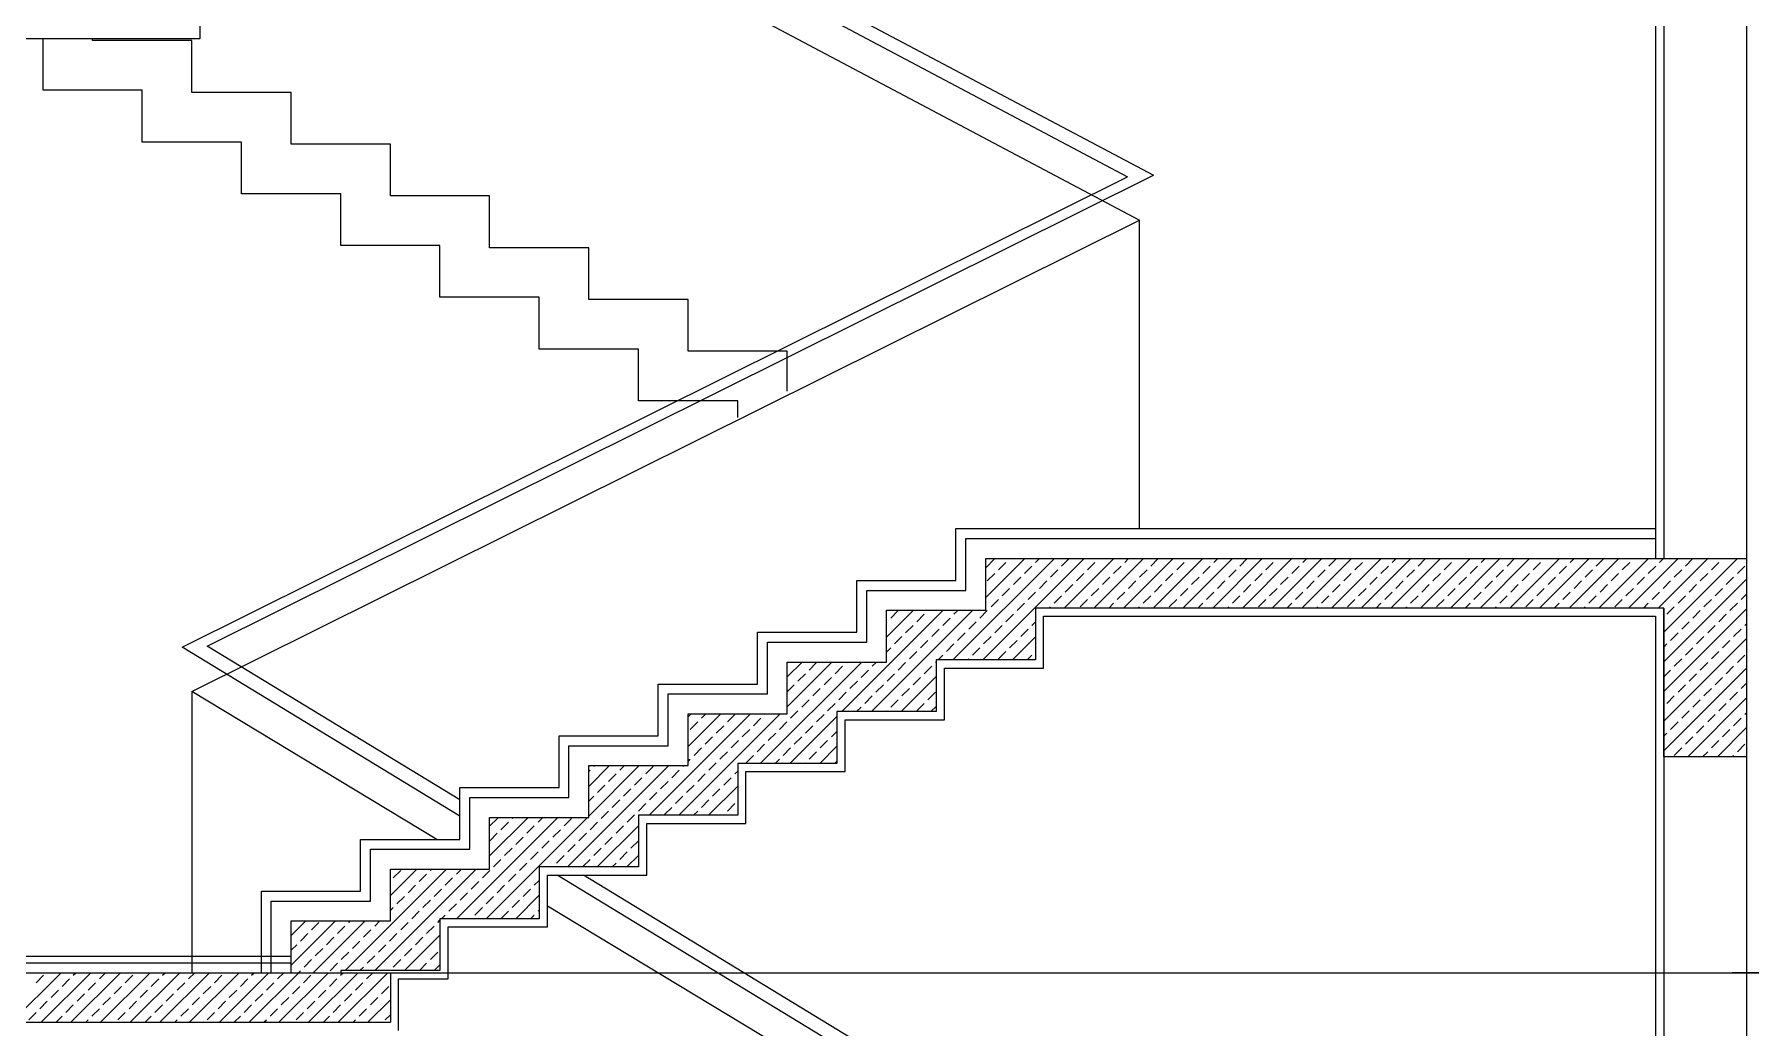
# Model space of a CAD drawing. Header units: millimetres. Extents: x 43168.9 to 43194.6, y -25545.1 to -25543.4.
# Drawn here: x 43182.4686 to 43182.6761, y -25544.4332 to -25544.3131 of the extents above; entities that cross this region are included whole.
import ezdxf

# ---------------------------------------------------------------- set-up
doc = ezdxf.new("R2010")
doc.units = ezdxf.units.MM
doc.header["$LTSCALE"] = 200
doc.linetypes.add('kesit_$0$HIDDEN2', pattern=[0.1875, 0.125, -0.0625])
for name, color, linetype in [('duv_sgh', 4, 'Continuous'), ('gor-3_sgh', 191, 'Continuous'), ('gor-4_sgh', 17, 'Continuous'), ('kaplama-gnl_sgh', 30, 'Continuous'), ('kesit_$0$gor-2_sgh', 161, 'Continuous'), ('kesit_$0$izd-alt_sgh', 8, 'kesit_$0$HIDDEN2'), ('kesit_$0$metal-mal._sgh', 122, 'Continuous'), ('kolon-b.a_sgh', 6, 'Continuous'), ('siva_sgh', 145, 'Continuous'), ('tarama-betonarme_sgh', 223, 'Continuous')]:
    doc.layers.add(name, color=color, linetype=linetype)

msp = doc.modelspace()

# ---------------------------------------------------------------- linework, layer by layer
at = {"layer": 'duv_sgh'}
for p, q in [((43182.66564, -25544.23317), (43182.66564, -25544.37645)), ((43182.67564, -25544.25117), (43182.67564, -25544.37645)), ((43182.66564, -25544.38245), (43182.66564, -25544.67616)), ((43182.67564, -25544.40045), (43182.67564, -25544.67616))]:
    msp.add_line(p, q, dxfattribs=at)
at = {"layer": 'gor-3_sgh'}
msp.add_line((43183.00762, -25544.42656), (43182.67388, -25544.42656), dxfattribs=at)
at = {"layer": 'gor-4_sgh'}
for p, q in [((43182.46964, -25544.31982), (43182.46964, -25544.31356)), ((43182.48164, -25544.31982), (43182.46964, -25544.31982)), ((43182.48164, -25544.32609), (43182.48164, -25544.31982)), ((43182.49364, -25544.32609), (43182.48164, -25544.32609)), ((43182.49364, -25544.33235), (43182.49364, -25544.32609)), ((43182.50564, -25544.33235), (43182.49364, -25544.33235)), ((43182.50564, -25544.33861), (43182.50564, -25544.33235)), ((43182.51764, -25544.33861), (43182.50564, -25544.33861)), ((43182.51764, -25544.34487), (43182.51764, -25544.33861)), ((43182.52964, -25544.34487), (43182.51764, -25544.34487)), ((43182.52964, -25544.35114), (43182.52964, -25544.34487)), ((43182.54164, -25544.35114), (43182.52964, -25544.35114)), ((43182.54164, -25544.3574), (43182.54164, -25544.35114)), ((43182.55364, -25544.3574), (43182.54164, -25544.3574)), ((43182.55364, -25544.35941), (43182.55364, -25544.3574))]:
    msp.add_line(p, q, dxfattribs=at)
at = {"layer": 'kaplama-gnl_sgh'}
for p, q in [((43182.58004, -25544.37912), (43182.58004, -25544.37285)), ((43182.58004, -25544.37285), (43182.59564, -25544.37285)), ((43182.59564, -25544.37285), (43182.66464, -25544.37285)), ((43182.58124, -25544.38032), (43182.58124, -25544.37405)), ((43182.58124, -25544.37405), (43182.59564, -25544.37405)), ((43182.59564, -25544.37405), (43182.66464, -25544.37405)), ((43182.56804, -25544.38538), (43182.56804, -25544.37912)), ((43182.56804, -25544.37912), (43182.58004, -25544.37912)), ((43182.56924, -25544.38658), (43182.56924, -25544.38032)), ((43182.56924, -25544.38032), (43182.58124, -25544.38032)), ((43182.55604, -25544.39164), (43182.55604, -25544.38538)), ((43182.55604, -25544.38538), (43182.56804, -25544.38538)), ((43182.55724, -25544.39284), (43182.55724, -25544.38658)), ((43182.55724, -25544.38658), (43182.56924, -25544.38658)), ((43182.54404, -25544.39791), (43182.54404, -25544.39164)), ((43182.54404, -25544.39164), (43182.55604, -25544.39164)), ((43182.54524, -25544.39911), (43182.54524, -25544.39284)), ((43182.54524, -25544.39284), (43182.55724, -25544.39284)), ((43182.53204, -25544.40417), (43182.53204, -25544.39791)), ((43182.53204, -25544.39791), (43182.54404, -25544.39791)), ((43182.53324, -25544.40537), (43182.53324, -25544.39911)), ((43182.53324, -25544.39911), (43182.54524, -25544.39911)), ((43182.52004, -25544.41043), (43182.52004, -25544.40417)), ((43182.52004, -25544.40417), (43182.53204, -25544.40417)), ((43182.52124, -25544.41163), (43182.52124, -25544.40537)), ((43182.52124, -25544.40537), (43182.53324, -25544.40537)), ((43182.50804, -25544.4167), (43182.50804, -25544.41043)), ((43182.50804, -25544.41043), (43182.52004, -25544.41043)), ((43182.50924, -25544.4179), (43182.50924, -25544.41163)), ((43182.50924, -25544.41163), (43182.52124, -25544.41163)), ((43182.49604, -25544.42656), (43182.49604, -25544.4167)), ((43182.49604, -25544.4167), (43182.50804, -25544.4167)), ((43182.49724, -25544.42656), (43182.49724, -25544.4179)), ((43182.49724, -25544.4179), (43182.50924, -25544.4179)), ((43182.40564, -25544.42456), (43182.49964, -25544.42456)), ((43182.40564, -25544.42536), (43182.49964, -25544.42536))]:
    msp.add_line(p, q, dxfattribs=at)
at = {"layer": 'kesit_$0$gor-2_sgh'}
for p in [(43182.51864, -25544.29122), (43182.48765, -25544.39256), (43182.60222, -25544.35144)]:
    msp.add_line(p, (43182.60222, -25544.33553), dxfattribs=at)
at = {"layer": 'kesit_$0$izd-alt_sgh'}
for p, q in [((43182.47564, -25544.31382), (43182.47564, -25544.31356)), ((43182.48764, -25544.31382), (43182.47564, -25544.31382)), ((43182.48764, -25544.32009), (43182.48764, -25544.31382)), ((43182.49964, -25544.32009), (43182.48764, -25544.32009)), ((43182.49964, -25544.32635), (43182.49964, -25544.32009)), ((43182.51164, -25544.32635), (43182.49964, -25544.32635)), ((43182.51164, -25544.33261), (43182.51164, -25544.32635)), ((43182.52364, -25544.33261), (43182.51164, -25544.33261)), ((43182.52364, -25544.33887), (43182.52364, -25544.33261)), ((43182.53564, -25544.33887), (43182.52364, -25544.33887)), ((43182.53564, -25544.34514), (43182.53564, -25544.33887)), ((43182.54764, -25544.34514), (43182.53564, -25544.34514)), ((43182.54764, -25544.3514), (43182.54764, -25544.34514)), ((43182.55964, -25544.3514), (43182.54764, -25544.3514)), ((43182.55964, -25544.35621), (43182.55964, -25544.3514)), ((43180.86662, -25544.42656), (43182.76331, -25544.42656))]:
    msp.add_line(p, q, dxfattribs=at)
at = {"layer": 'kesit_$0$metal-mal._sgh'}
for p, q in [((43182.51936, -25544.2871), (43182.6008, -25544.3303)), ((43182.5228, -25544.2871), (43182.60394, -25544.33011)), ((43182.48647, -25544.3872), (43182.6008, -25544.3303)), ((43182.48949, -25544.38707), (43182.60394, -25544.33011)), ((43182.52004, -25544.40761), (43182.48647, -25544.3872)), ((43182.52004, -25544.40566), (43182.48949, -25544.38707)), ((43182.60606, -25544.45989), (43182.53182, -25544.41477)), ((43182.60766, -25544.45898), (43182.535, -25544.41477))]:
    msp.add_line(p, q, dxfattribs=at)
at = {"layer": 'kolon-b.a_sgh'}
for p, q in [((43182.58364, -25544.38272), (43182.58364, -25544.37645)), ((43182.58364, -25544.37645), (43182.59564, -25544.37645)), ((43182.59564, -25544.37645), (43182.59564, -25544.37645)), ((43182.59564, -25544.37645), (43182.67564, -25544.37645)), ((43182.67564, -25544.37645), (43182.67564, -25544.40045)), ((43182.57164, -25544.38898), (43182.57164, -25544.38272)), ((43182.57164, -25544.38272), (43182.58364, -25544.38272)), ((43182.59564, -25544.38245), (43182.58964, -25544.38245)), ((43182.58964, -25544.38245), (43182.58964, -25544.38872)), ((43182.66564, -25544.38245), (43182.59564, -25544.38245)), ((43182.66564, -25544.40045), (43182.66564, -25544.38245)), ((43182.55964, -25544.39524), (43182.55964, -25544.38898)), ((43182.55964, -25544.38898), (43182.57164, -25544.38898)), ((43182.58964, -25544.38872), (43182.57764, -25544.38872)), ((43182.57764, -25544.38872), (43182.57764, -25544.39498)), ((43182.54764, -25544.40151), (43182.54764, -25544.39524)), ((43182.54764, -25544.39524), (43182.55964, -25544.39524)), ((43182.57764, -25544.39498), (43182.56564, -25544.39498)), ((43182.56564, -25544.39498), (43182.56564, -25544.40124)), ((43182.53564, -25544.40777), (43182.53564, -25544.40151)), ((43182.53564, -25544.40151), (43182.54764, -25544.40151)), ((43182.56564, -25544.40124), (43182.55364, -25544.40124)), ((43182.55364, -25544.40124), (43182.55364, -25544.40751)), ((43182.67564, -25544.40045), (43182.66564, -25544.40045)), ((43182.52364, -25544.41403), (43182.52364, -25544.40777)), ((43182.52364, -25544.40777), (43182.53564, -25544.40777)), ((43182.55364, -25544.40751), (43182.54164, -25544.40751)), ((43182.54164, -25544.40751), (43182.54164, -25544.41377)), ((43182.51164, -25544.4203), (43182.51164, -25544.41403)), ((43182.51164, -25544.41403), (43182.52364, -25544.41403)), ((43182.54164, -25544.41377), (43182.52964, -25544.41377)), ((43182.52964, -25544.41377), (43182.52964, -25544.42003)), ((43182.49964, -25544.42656), (43182.49964, -25544.4203)), ((43182.49964, -25544.4203), (43182.51164, -25544.4203)), ((43182.52964, -25544.42003), (43182.51764, -25544.42003)), ((43182.51764, -25544.42003), (43182.51764, -25544.4263)), ((43182.30164, -25544.42656), (43182.51164, -25544.42656)), ((43182.30164, -25544.42656), (43182.51164, -25544.42656)), ((43182.51764, -25544.4263), (43182.50564, -25544.4263)), ((43182.50564, -25544.4263), (43182.50564, -25544.42656)), ((43182.51164, -25544.42656), (43182.51164, -25544.43256)), ((43182.30164, -25544.43256), (43182.51164, -25544.43256))]:
    msp.add_line(p, q, dxfattribs=at)
at = {"layer": 'siva_sgh'}
for p, q in [((43182.66464, -25544.23417), (43182.66464, -25544.37645)), ((43182.48864, -25544.31356), (43182.48864, -25544.30694)), ((43182.40664, -25544.31356), (43182.48864, -25544.31356)), ((43182.60222, -25544.37285), (43182.60222, -25544.33579)), ((43182.59064, -25544.38972), (43182.59064, -25544.38345)), ((43182.59064, -25544.38345), (43182.59564, -25544.38345)), ((43182.59564, -25544.38345), (43182.66464, -25544.38345)), ((43182.66464, -25544.38345), (43182.66464, -25544.51616)), ((43182.57864, -25544.39598), (43182.57864, -25544.38972)), ((43182.57864, -25544.38972), (43182.59064, -25544.38972)), ((43182.48765, -25544.39256), (43182.48765, -25544.42656)), ((43182.51726, -25544.41043), (43182.48765, -25544.39256)), ((43182.56664, -25544.40224), (43182.56664, -25544.39598)), ((43182.56664, -25544.39598), (43182.57864, -25544.39598)), ((43182.55464, -25544.40851), (43182.55464, -25544.40224)), ((43182.55464, -25544.40224), (43182.56664, -25544.40224)), ((43182.54264, -25544.41477), (43182.54264, -25544.40851)), ((43182.54264, -25544.40851), (43182.55464, -25544.40851)), ((43182.53064, -25544.42103), (43182.53064, -25544.41477)), ((43182.53064, -25544.41477), (43182.54264, -25544.41477)), ((43182.60564, -25544.46378), (43182.53064, -25544.41851)), ((43182.51864, -25544.4273), (43182.51864, -25544.42103)), ((43182.51864, -25544.42103), (43182.53064, -25544.42103)), ((43182.51264, -25544.43356), (43182.51264, -25544.4273)), ((43182.51264, -25544.4273), (43182.51864, -25544.4273))]:
    msp.add_line(p, q, dxfattribs=at)
at = {"layer": 'tarama-betonarme_sgh'}
for p, q in [((43182.57967, -25544.38872), (43182.59194, -25544.37645)), ((43182.58327, -25544.38872), (43182.59553, -25544.37645)), ((43182.58364, -25544.37757), (43182.58475, -25544.37645)), ((43182.58364, -25544.38116), (43182.58835, -25544.37645)), ((43182.58518, -25544.37782), (43182.58608, -25544.37693)), ((43182.58653, -25544.37648), (43182.58655, -25544.37645)), ((43182.58832, -25544.37827), (43182.58922, -25544.37738)), ((43182.58967, -25544.37693), (43182.59014, -25544.37645)), ((43182.59281, -25544.37738), (43182.59371, -25544.37648)), ((43182.59312, -25544.38245), (43182.59912, -25544.37645)), ((43182.59596, -25544.37782), (43182.59685, -25544.37693)), ((43182.59671, -25544.38245), (43182.60271, -25544.37645)), ((43182.5973, -25544.37648), (43182.59733, -25544.37645)), ((43182.5991, -25544.37827), (43182.6, -25544.37738)), ((43182.60031, -25544.38245), (43182.60631, -25544.37645)), ((43182.60045, -25544.37693), (43182.60092, -25544.37645)), ((43182.60359, -25544.37738), (43182.60449, -25544.37648)), ((43182.6039, -25544.38245), (43182.6099, -25544.37645)), ((43182.60673, -25544.37782), (43182.60763, -25544.37693)), ((43182.60749, -25544.38245), (43182.61349, -25544.37645)), ((43182.60808, -25544.37648), (43182.6081, -25544.37645)), ((43182.60988, -25544.37827), (43182.61077, -25544.37738)), ((43182.61108, -25544.38245), (43182.61708, -25544.37645)), ((43182.61122, -25544.37693), (43182.61169, -25544.37645)), ((43182.61437, -25544.37738), (43182.61526, -25544.37648)), ((43182.61467, -25544.38245), (43182.62067, -25544.37645)), ((43182.61751, -25544.37782), (43182.61841, -25544.37693)), ((43182.61827, -25544.38245), (43182.62427, -25544.37645)), ((43182.61886, -25544.37648), (43182.61888, -25544.37645)), ((43182.62065, -25544.37827), (43182.62155, -25544.37738)), ((43182.62186, -25544.38245), (43182.62786, -25544.37645)), ((43182.622, -25544.37693), (43182.62247, -25544.37645)), ((43182.62514, -25544.37738), (43182.62604, -25544.37648)), ((43182.62545, -25544.38245), (43182.63145, -25544.37645)), ((43182.62828, -25544.37782), (43182.62918, -25544.37693)), ((43182.62904, -25544.38245), (43182.63504, -25544.37645)), ((43182.62963, -25544.37648), (43182.62966, -25544.37645)), ((43182.63143, -25544.37827), (43182.63233, -25544.37738)), ((43182.63264, -25544.38245), (43182.63864, -25544.37645)), ((43182.63277, -25544.37693), (43182.63325, -25544.37645)), ((43182.63592, -25544.37738), (43182.63682, -25544.37648)), ((43182.63623, -25544.38245), (43182.64223, -25544.37645)), ((43182.63906, -25544.37782), (43182.63996, -25544.37693)), ((43182.63982, -25544.38245), (43182.64582, -25544.37645)), ((43182.64041, -25544.37648), (43182.64043, -25544.37645)), ((43182.6422, -25544.37827), (43182.6431, -25544.37738)), ((43182.64341, -25544.38245), (43182.64941, -25544.37645)), ((43182.64355, -25544.37693), (43182.64402, -25544.37645)), ((43182.64669, -25544.37738), (43182.64759, -25544.37648)), ((43182.647, -25544.38245), (43182.653, -25544.37645)), ((43182.64984, -25544.37782), (43182.65074, -25544.37693)), ((43182.6506, -25544.38245), (43182.6566, -25544.37645)), ((43182.65118, -25544.37648), (43182.65121, -25544.37645)), ((43182.65298, -25544.37827), (43182.65388, -25544.37738)), ((43182.65419, -25544.38245), (43182.66019, -25544.37645)), ((43182.65433, -25544.37693), (43182.6548, -25544.37645)), ((43182.65747, -25544.37738), (43182.65837, -25544.37648)), ((43182.65778, -25544.38245), (43182.66378, -25544.37645)), ((43182.66061, -25544.37782), (43182.66151, -25544.37693)), ((43182.66137, -25544.38245), (43182.66737, -25544.37645)), ((43182.66196, -25544.37648), (43182.66198, -25544.37645)), ((43182.66376, -25544.37827), (43182.66465, -25544.37738)), ((43182.66496, -25544.38245), (43182.67096, -25544.37645)), ((43182.6651, -25544.37693), (43182.66558, -25544.37645)), ((43182.66564, -25544.38537), (43182.67456, -25544.37645)), ((43182.66825, -25544.37738), (43182.66914, -25544.37648)), ((43182.67139, -25544.37782), (43182.67229, -25544.37693)), ((43182.67274, -25544.37648), (43182.67276, -25544.37645)), ((43182.67453, -25544.37827), (43182.67543, -25544.37738)), ((43182.58383, -25544.37917), (43182.58473, -25544.37827)), ((43182.58698, -25544.37962), (43182.58787, -25544.37872)), ((43182.59012, -25544.38007), (43182.59102, -25544.37917)), ((43182.59147, -25544.37872), (43182.59236, -25544.37782)), ((43182.59326, -25544.38052), (43182.59416, -25544.37962)), ((43182.59461, -25544.37917), (43182.59551, -25544.37827)), ((43182.59775, -25544.37962), (43182.59865, -25544.37872)), ((43182.60089, -25544.38007), (43182.60179, -25544.37917)), ((43182.60224, -25544.37872), (43182.60314, -25544.37782)), ((43182.60404, -25544.38052), (43182.60494, -25544.37962)), ((43182.60538, -25544.37917), (43182.60628, -25544.37827)), ((43182.60853, -25544.37962), (43182.60943, -25544.37872)), ((43182.61167, -25544.38007), (43182.61257, -25544.37917)), ((43182.61302, -25544.37872), (43182.61392, -25544.37782)), ((43182.61481, -25544.38052), (43182.61571, -25544.37962)), ((43182.61616, -25544.37917), (43182.61706, -25544.37827)), ((43182.6193, -25544.37962), (43182.6202, -25544.37872)), ((43182.62245, -25544.38007), (43182.62335, -25544.37917)), ((43182.62379, -25544.37872), (43182.62469, -25544.37782)), ((43182.62559, -25544.38052), (43182.62649, -25544.37962)), ((43182.62694, -25544.37917), (43182.62784, -25544.37827)), ((43182.63008, -25544.37962), (43182.63098, -25544.37872)), ((43182.63322, -25544.38007), (43182.63412, -25544.37917)), ((43182.63457, -25544.37872), (43182.63547, -25544.37782)), ((43182.63637, -25544.38052), (43182.63726, -25544.37962)), ((43182.63771, -25544.37917), (43182.63861, -25544.37827)), ((43182.64086, -25544.37962), (43182.64176, -25544.37872)), ((43182.644, -25544.38007), (43182.6449, -25544.37917)), ((43182.64535, -25544.37872), (43182.64625, -25544.37782)), ((43182.64714, -25544.38052), (43182.64804, -25544.37962)), ((43182.64849, -25544.37917), (43182.64939, -25544.37827)), ((43182.65163, -25544.37962), (43182.65253, -25544.37872)), ((43182.65478, -25544.38007), (43182.65567, -25544.37917)), ((43182.65612, -25544.37872), (43182.65702, -25544.37782)), ((43182.65792, -25544.38052), (43182.65882, -25544.37962)), ((43182.65927, -25544.37917), (43182.66016, -25544.37827)), ((43182.66241, -25544.37962), (43182.66331, -25544.37872)), ((43182.66555, -25544.38007), (43182.66645, -25544.37917)), ((43182.66564, -25544.38896), (43182.67564, -25544.37896)), ((43182.6669, -25544.37872), (43182.6678, -25544.37782)), ((43182.6687, -25544.38052), (43182.66959, -25544.37962)), ((43182.67004, -25544.37917), (43182.67094, -25544.37827)), ((43182.67319, -25544.37962), (43182.67408, -25544.37872)), ((43182.58428, -25544.38231), (43182.58518, -25544.38142)), ((43182.58563, -25544.38097), (43182.58653, -25544.38007)), ((43182.58877, -25544.38142), (43182.58967, -25544.38052)), ((43182.59191, -25544.38187), (43182.59281, -25544.38097)), ((43182.59506, -25544.38231), (43182.59596, -25544.38142)), ((43182.5964, -25544.38097), (43182.5973, -25544.38007)), ((43182.59955, -25544.38142), (43182.60045, -25544.38052)), ((43182.60269, -25544.38187), (43182.60359, -25544.38097)), ((43182.60583, -25544.38231), (43182.60673, -25544.38142)), ((43182.60718, -25544.38097), (43182.60808, -25544.38007)), ((43182.61032, -25544.38142), (43182.61122, -25544.38052)), ((43182.61347, -25544.38187), (43182.61437, -25544.38097)), ((43182.61661, -25544.38231), (43182.61751, -25544.38142)), ((43182.61796, -25544.38097), (43182.61886, -25544.38007)), ((43182.6211, -25544.38142), (43182.622, -25544.38052)), ((43182.62424, -25544.38187), (43182.62514, -25544.38097)), ((43182.62739, -25544.38231), (43182.62828, -25544.38142)), ((43182.62873, -25544.38097), (43182.62963, -25544.38007)), ((43182.63188, -25544.38142), (43182.63277, -25544.38052)), ((43182.63502, -25544.38187), (43182.63592, -25544.38097)), ((43182.63816, -25544.38231), (43182.63906, -25544.38142)), ((43182.63951, -25544.38097), (43182.64041, -25544.38007)), ((43182.64265, -25544.38142), (43182.64355, -25544.38052)), ((43182.6458, -25544.38187), (43182.64669, -25544.38097)), ((43182.64894, -25544.38231), (43182.64984, -25544.38142)), ((43182.65029, -25544.38097), (43182.65118, -25544.38007)), ((43182.65343, -25544.38142), (43182.65433, -25544.38052)), ((43182.65657, -25544.38187), (43182.65747, -25544.38097)), ((43182.65972, -25544.38231), (43182.66061, -25544.38142)), ((43182.66106, -25544.38097), (43182.66196, -25544.38007)), ((43182.66421, -25544.38142), (43182.6651, -25544.38052)), ((43182.66735, -25544.38187), (43182.66825, -25544.38097)), ((43182.67049, -25544.38231), (43182.67139, -25544.38142)), ((43182.67184, -25544.38097), (43182.67274, -25544.38007)), ((43182.67498, -25544.38142), (43182.67564, -25544.38076)), ((43182.56623, -25544.39498), (43182.57849, -25544.38272)), ((43182.56982, -25544.39498), (43182.58208, -25544.38272)), ((43182.57164, -25544.38598), (43182.5749, -25544.38272)), ((43182.57216, -25544.38366), (43182.57306, -25544.38276)), ((43182.5753, -25544.38411), (43182.5762, -25544.38321)), ((43182.57665, -25544.38276), (43182.57669, -25544.38272)), ((43182.57844, -25544.38456), (43182.57934, -25544.38366)), ((43182.57979, -25544.38321), (43182.58029, -25544.38272)), ((43182.58293, -25544.38366), (43182.58383, -25544.38276)), ((43182.58608, -25544.38411), (43182.58698, -25544.38321)), ((43182.58742, -25544.38276), (43182.58832, -25544.38187)), ((43182.59133, -25544.38245), (43182.59147, -25544.38231)), ((43182.59851, -25544.38245), (43182.5991, -25544.38187)), ((43182.6021, -25544.38245), (43182.60224, -25544.38231)), ((43182.60929, -25544.38245), (43182.60988, -25544.38187)), ((43182.61288, -25544.38245), (43182.61302, -25544.38231)), ((43182.62006, -25544.38245), (43182.62065, -25544.38187)), ((43182.62366, -25544.38245), (43182.62379, -25544.38231)), ((43182.63084, -25544.38245), (43182.63143, -25544.38187)), ((43182.63443, -25544.38245), (43182.63457, -25544.38231)), ((43182.64162, -25544.38245), (43182.6422, -25544.38187)), ((43182.64521, -25544.38245), (43182.64535, -25544.38231)), ((43182.65239, -25544.38245), (43182.65298, -25544.38187)), ((43182.65598, -25544.38245), (43182.65612, -25544.38231)), ((43182.66317, -25544.38245), (43182.66376, -25544.38187)), ((43182.66564, -25544.39256), (43182.67564, -25544.38256)), ((43182.666, -25544.38321), (43182.6669, -25544.38231)), ((43182.66914, -25544.38366), (43182.67004, -25544.38276)), ((43182.67229, -25544.38411), (43182.67319, -25544.38321)), ((43182.67363, -25544.38276), (43182.67453, -25544.38187)), ((43182.57164, -25544.38418), (43182.57171, -25544.38411)), ((43182.57395, -25544.38546), (43182.57485, -25544.38456)), ((43182.5771, -25544.38591), (43182.578, -25544.38501)), ((43182.58024, -25544.38636), (43182.58114, -25544.38546)), ((43182.58159, -25544.38501), (43182.58249, -25544.38411)), ((43182.58473, -25544.38546), (43182.58563, -25544.38456)), ((43182.58787, -25544.38591), (43182.58877, -25544.38501)), ((43182.58922, -25544.38456), (43182.58964, -25544.38414)), ((43182.66645, -25544.38636), (43182.66735, -25544.38546)), ((43182.6678, -25544.38501), (43182.6687, -25544.38411)), ((43182.67094, -25544.38546), (43182.67184, -25544.38456)), ((43182.67408, -25544.38591), (43182.67498, -25544.38501)), ((43182.67543, -25544.38456), (43182.67564, -25544.38435)), ((43182.57164, -25544.38777), (43182.57216, -25544.38725)), ((43182.57261, -25544.3868), (43182.57351, -25544.38591)), ((43182.5744, -25544.3886), (43182.5753, -25544.3877)), ((43182.57575, -25544.38725), (43182.57665, -25544.38636)), ((43182.57889, -25544.3877), (43182.57979, -25544.3868)), ((43182.58204, -25544.38815), (43182.58293, -25544.38725)), ((43182.58338, -25544.3868), (43182.58428, -25544.38591)), ((43182.58518, -25544.3886), (43182.58608, -25544.3877)), ((43182.58653, -25544.38725), (43182.58742, -25544.38636)), ((43182.58686, -25544.38872), (43182.58964, -25544.38594)), ((43182.66564, -25544.39615), (43182.67564, -25544.38615)), ((43182.66564, -25544.38717), (43182.666, -25544.3868)), ((43182.66825, -25544.38815), (43182.66914, -25544.38725)), ((43182.66959, -25544.3868), (43182.67049, -25544.38591)), ((43182.67139, -25544.3886), (43182.67229, -25544.3877)), ((43182.67274, -25544.38725), (43182.67363, -25544.38636)), ((43182.55637, -25544.40124), (43182.56864, -25544.38898)), ((43182.55964, -25544.39079), (43182.56145, -25544.38898)), ((43182.55964, -25544.39439), (43182.56504, -25544.38898)), ((43182.55964, -25544.389), (43182.55966, -25544.38898)), ((43182.56228, -25544.38995), (43182.56318, -25544.38905)), ((43182.56542, -25544.3904), (43182.56632, -25544.3895)), ((43182.56677, -25544.38905), (43182.56684, -25544.38898)), ((43182.56857, -25544.39085), (43182.56946, -25544.38995)), ((43182.56991, -25544.3895), (43182.57043, -25544.38898)), ((43182.57306, -25544.38995), (43182.57395, -25544.38905)), ((43182.5762, -25544.3904), (43182.5771, -25544.3895)), ((43182.57755, -25544.38905), (43182.57764, -25544.38896)), ((43182.57788, -25544.38872), (43182.57844, -25544.38815)), ((43182.58147, -25544.38872), (43182.58159, -25544.3886)), ((43182.58866, -25544.38872), (43182.58922, -25544.38815)), ((43182.66564, -25544.39974), (43182.67564, -25544.38974)), ((43182.66564, -25544.39076), (43182.66645, -25544.38995)), ((43182.6669, -25544.3895), (43182.6678, -25544.3886)), ((43182.67004, -25544.38995), (43182.67094, -25544.38905)), ((43182.67319, -25544.3904), (43182.67408, -25544.3895)), ((43182.67453, -25544.38905), (43182.67543, -25544.38815)), ((43182.55964, -25544.39259), (43182.56048, -25544.39174)), ((43182.56093, -25544.39129), (43182.56183, -25544.3904)), ((43182.56408, -25544.39174), (43182.56497, -25544.39085)), ((43182.56722, -25544.39219), (43182.56812, -25544.39129)), ((43182.57036, -25544.39264), (43182.57126, -25544.39174)), ((43182.57171, -25544.39129), (43182.57261, -25544.3904)), ((43182.57341, -25544.39498), (43182.57764, -25544.39075)), ((43182.57485, -25544.39174), (43182.57575, -25544.39085)), ((43182.66735, -25544.39264), (43182.66825, -25544.39174)), ((43182.6687, -25544.39129), (43182.66959, -25544.3904)), ((43182.67184, -25544.39174), (43182.67274, -25544.39085)), ((43182.67498, -25544.39219), (43182.67564, -25544.39154)), ((43182.56138, -25544.39444), (43182.56228, -25544.39354)), ((43182.56273, -25544.39309), (43182.56363, -25544.39219)), ((43182.56452, -25544.39489), (43182.56542, -25544.39399)), ((43182.56587, -25544.39354), (43182.56677, -25544.39264)), ((43182.56901, -25544.39399), (43182.56991, -25544.39309)), ((43182.57216, -25544.39444), (43182.57306, -25544.39354)), ((43182.57351, -25544.39309), (43182.5744, -25544.39219)), ((43182.5753, -25544.39489), (43182.5762, -25544.39399)), ((43182.57665, -25544.39354), (43182.57755, -25544.39264)), ((43182.666, -25544.39399), (43182.6669, -25544.39309)), ((43182.66852, -25544.40045), (43182.67564, -25544.39333)), ((43182.66914, -25544.39444), (43182.67004, -25544.39354)), ((43182.67049, -25544.39309), (43182.67139, -25544.39219)), ((43182.67229, -25544.39489), (43182.67319, -25544.39399)), ((43182.67363, -25544.39354), (43182.67453, -25544.39264)), ((43182.54292, -25544.40751), (43182.55519, -25544.39524)), ((43182.54652, -25544.40751), (43182.55878, -25544.39524)), ((43182.54764, -25544.39561), (43182.548, -25544.39524)), ((43182.54764, -25544.3992), (43182.5516, -25544.39524)), ((43182.54791, -25544.39713), (43182.54881, -25544.39623)), ((43182.54926, -25544.39578), (43182.5498, -25544.39524)), ((43182.5524, -25544.39623), (43182.5533, -25544.39534)), ((43182.55554, -25544.39668), (43182.55644, -25544.39578)), ((43182.55689, -25544.39534), (43182.55698, -25544.39524)), ((43182.55869, -25544.39713), (43182.55959, -25544.39623)), ((43182.55996, -25544.40124), (43182.56564, -25544.39557)), ((43182.56003, -25544.39578), (43182.56093, -25544.39489)), ((43182.56318, -25544.39623), (43182.56408, -25544.39534)), ((43182.56802, -25544.39498), (43182.56857, -25544.39444)), ((43182.57162, -25544.39498), (43182.57171, -25544.39489)), ((43182.577, -25544.39498), (43182.57764, -25544.39435)), ((43182.66645, -25544.39713), (43182.66735, -25544.39623)), ((43182.6678, -25544.39578), (43182.6687, -25544.39489)), ((43182.67094, -25544.39623), (43182.67184, -25544.39534)), ((43182.67408, -25544.39668), (43182.67498, -25544.39578)), ((43182.67543, -25544.39534), (43182.67564, -25544.39513)), ((43182.54971, -25544.39893), (43182.55061, -25544.39803)), ((43182.55105, -25544.39758), (43182.55195, -25544.39668)), ((43182.5542, -25544.39803), (43182.5551, -25544.39713)), ((43182.55734, -25544.39848), (43182.55824, -25544.39758)), ((43182.56048, -25544.39893), (43182.56138, -25544.39803)), ((43182.56183, -25544.39758), (43182.56273, -25544.39668)), ((43182.56497, -25544.39803), (43182.56564, -25544.39737)), ((43182.66564, -25544.39794), (43182.666, -25544.39758)), ((43182.66825, -25544.39893), (43182.66914, -25544.39803)), ((43182.66959, -25544.39758), (43182.67049, -25544.39668)), ((43182.67211, -25544.40045), (43182.67564, -25544.39692)), ((43182.67274, -25544.39803), (43182.67363, -25544.39713)), ((43182.54836, -25544.40027), (43182.54926, -25544.39938)), ((43182.5515, -25544.40072), (43182.5524, -25544.39983)), ((43182.55285, -25544.39938), (43182.55375, -25544.39848)), ((43182.55465, -25544.40117), (43182.55554, -25544.40027)), ((43182.55599, -25544.39983), (43182.55689, -25544.39893)), ((43182.55914, -25544.40027), (43182.56003, -25544.39938)), ((43182.56228, -25544.40072), (43182.56318, -25544.39983)), ((43182.56356, -25544.40124), (43182.56564, -25544.39916)), ((43182.56363, -25544.39938), (43182.56452, -25544.39848)), ((43182.6669, -25544.40027), (43182.6678, -25544.39938)), ((43182.67031, -25544.40045), (43182.67094, -25544.39983)), ((43182.67139, -25544.39938), (43182.67229, -25544.39848)), ((43182.67391, -25544.40045), (43182.67408, -25544.40027)), ((43182.67453, -25544.39983), (43182.67543, -25544.39893)), ((43182.53307, -25544.41377), (43182.54533, -25544.40151)), ((43182.53564, -25544.40402), (43182.53815, -25544.40151)), ((43182.53564, -25544.40761), (43182.54174, -25544.40151)), ((43182.53564, -25544.40222), (43182.53579, -25544.40207)), ((43182.53624, -25544.40162), (43182.53635, -25544.40151)), ((43182.53938, -25544.40207), (43182.53994, -25544.40151)), ((43182.54252, -25544.40252), (43182.54342, -25544.40162)), ((43182.54567, -25544.40297), (43182.54656, -25544.40207)), ((43182.54701, -25544.40162), (43182.54713, -25544.40151)), ((43182.54764, -25544.401), (43182.54791, -25544.40072)), ((43182.55016, -25544.40207), (43182.55105, -25544.40117)), ((43182.5533, -25544.40252), (43182.55364, -25544.40218)), ((43182.55817, -25544.40124), (43182.55869, -25544.40072)), ((43182.56176, -25544.40124), (43182.56183, -25544.40117)), ((43182.56542, -25544.40117), (43182.56564, -25544.40096)), ((43182.53669, -25544.40476), (43182.53758, -25544.40387)), ((43182.53803, -25544.40342), (43182.53893, -25544.40252)), ((43182.53983, -25544.40521), (43182.54073, -25544.40432)), ((43182.54118, -25544.40387), (43182.54207, -25544.40297)), ((43182.54432, -25544.40432), (43182.54522, -25544.40342)), ((43182.54746, -25544.40476), (43182.54836, -25544.40387)), ((43182.54881, -25544.40342), (43182.54971, -25544.40252)), ((43182.55011, -25544.40751), (43182.55364, -25544.40398)), ((43182.55061, -25544.40521), (43182.5515, -25544.40432)), ((43182.55195, -25544.40387), (43182.55285, -25544.40297)), ((43182.53564, -25544.40581), (43182.53624, -25544.40521)), ((43182.53848, -25544.40656), (43182.53938, -25544.40566)), ((43182.54163, -25544.40701), (43182.54252, -25544.40611)), ((43182.54297, -25544.40566), (43182.54387, -25544.40476)), ((43182.54477, -25544.40746), (43182.54567, -25544.40656)), ((43182.54612, -25544.40611), (43182.54701, -25544.40521)), ((43182.54926, -25544.40656), (43182.55016, -25544.40566)), ((43182.5524, -25544.40701), (43182.5533, -25544.40611)), ((43182.51962, -25544.42003), (43182.53189, -25544.40777)), ((43182.52321, -25544.42003), (43182.53548, -25544.40777)), ((43182.52364, -25544.40883), (43182.5247, -25544.40777)), ((43182.52364, -25544.41243), (43182.52829, -25544.40777)), ((43182.52501, -25544.40926), (43182.52591, -25544.40836)), ((43182.52636, -25544.40791), (43182.5265, -25544.40777)), ((43182.5295, -25544.40836), (43182.53009, -25544.40777)), ((43182.53264, -25544.40881), (43182.53354, -25544.40791)), ((43182.53579, -25544.40926), (43182.53669, -25544.40836)), ((43182.53714, -25544.40791), (43182.53803, -25544.40701)), ((43182.54028, -25544.40836), (43182.54118, -25544.40746)), ((43182.54831, -25544.40751), (43182.54881, -25544.40701)), ((43182.55191, -25544.40751), (43182.55195, -25544.40746)), ((43182.52366, -25544.4106), (43182.52456, -25544.4097)), ((43182.52681, -25544.41105), (43182.52771, -25544.41015)), ((43182.52815, -25544.4097), (43182.52905, -25544.40881)), ((43182.52995, -25544.4115), (43182.53085, -25544.4106)), ((43182.5313, -25544.41015), (43182.5322, -25544.40926)), ((43182.53444, -25544.4106), (43182.53534, -25544.4097)), ((43182.53666, -25544.41377), (43182.54164, -25544.40879)), ((43182.53758, -25544.41105), (43182.53848, -25544.41015)), ((43182.53893, -25544.4097), (43182.53983, -25544.40881)), ((43182.54073, -25544.4115), (43182.54163, -25544.4106)), ((43182.52411, -25544.41375), (43182.52501, -25544.41285)), ((43182.52546, -25544.4124), (43182.52636, -25544.4115)), ((43182.5286, -25544.41285), (43182.5295, -25544.41195)), ((43182.53175, -25544.4133), (43182.53264, -25544.4124)), ((43182.53309, -25544.41195), (43182.53399, -25544.41105)), ((43182.53489, -25544.41375), (43182.53579, -25544.41285)), ((43182.53624, -25544.4124), (43182.53714, -25544.4115)), ((43182.53938, -25544.41285), (43182.54028, -25544.41195)), ((43182.54025, -25544.41377), (43182.54164, -25544.41239)), ((43182.50617, -25544.4263), (43182.51844, -25544.41403)), ((43182.50977, -25544.4263), (43182.52203, -25544.41403)), ((43182.51164, -25544.41724), (43182.51485, -25544.41403)), ((43182.51199, -25544.41509), (43182.51289, -25544.41419)), ((43182.51513, -25544.41554), (43182.51603, -25544.41464)), ((43182.51648, -25544.41419), (43182.51664, -25544.41403)), ((43182.51962, -25544.41464), (43182.52023, -25544.41403)), ((43182.52277, -25544.41509), (43182.52366, -25544.41419)), ((43182.52591, -25544.41554), (43182.52681, -25544.41464)), ((43182.52726, -25544.41419), (43182.52815, -25544.4133)), ((43182.53127, -25544.41377), (43182.5313, -25544.41375)), ((43182.53846, -25544.41377), (43182.53893, -25544.4133)), ((43182.51379, -25544.41689), (43182.51468, -25544.41599)), ((43182.51693, -25544.41734), (43182.51783, -25544.41644)), ((43182.51828, -25544.41599), (43182.51917, -25544.41509)), ((43182.52007, -25544.41779), (43182.52097, -25544.41689)), ((43182.52142, -25544.41644), (43182.52232, -25544.41554)), ((43182.52456, -25544.41689), (43182.52546, -25544.41599)), ((43182.52771, -25544.41734), (43182.5286, -25544.41644)), ((43182.52905, -25544.41599), (43182.52964, -25544.41541)), ((43182.51164, -25544.41904), (43182.51199, -25544.41868)), ((43182.51244, -25544.41824), (43182.51334, -25544.41734)), ((43182.51558, -25544.41868), (43182.51648, -25544.41779)), ((43182.51873, -25544.41913), (43182.51962, -25544.41824)), ((43182.52187, -25544.41958), (43182.52277, -25544.41868)), ((43182.52322, -25544.41824), (43182.52411, -25544.41734)), ((43182.52636, -25544.41868), (43182.52726, -25544.41779)), ((43182.52681, -25544.42003), (43182.52964, -25544.4172)), ((43182.5295, -25544.41913), (43182.52964, -25544.419)), ((43182.49964, -25544.42206), (43182.5014, -25544.4203)), ((43182.49964, -25544.42565), (43182.50499, -25544.4203)), ((43182.50211, -25544.42138), (43182.50301, -25544.42048)), ((43182.50232, -25544.42656), (43182.50858, -25544.4203)), ((43182.50526, -25544.42183), (43182.50615, -25544.42093)), ((43182.5066, -25544.42048), (43182.50679, -25544.4203)), ((43182.50975, -25544.42093), (43182.51038, -25544.4203)), ((43182.51289, -25544.42138), (43182.51379, -25544.42048)), ((43182.51424, -25544.42003), (43182.51513, -25544.41913)), ((43182.51603, -25544.42183), (43182.51693, -25544.42093)), ((43182.51738, -25544.42048), (43182.51764, -25544.42022)), ((43182.51783, -25544.42003), (43182.51828, -25544.41958)), ((43182.52142, -25544.42003), (43182.52142, -25544.42003)), ((43182.52501, -25544.42003), (43182.52591, -25544.41913)), ((43182.5286, -25544.42003), (43182.52905, -25544.41958)), ((43182.49964, -25544.42385), (43182.50032, -25544.42317)), ((43182.50077, -25544.42273), (43182.50166, -25544.42183)), ((43182.50391, -25544.42317), (43182.50481, -25544.42228)), ((43182.50705, -25544.42362), (43182.50795, -25544.42273)), ((43182.5084, -25544.42228), (43182.5093, -25544.42138)), ((43182.51019, -25544.42407), (43182.51109, -25544.42317)), ((43182.51154, -25544.42273), (43182.51244, -25544.42183)), ((43182.51336, -25544.4263), (43182.51764, -25544.42202)), ((43182.51468, -25544.42317), (43182.51558, -25544.42228)), ((43182.50121, -25544.42587), (43182.50211, -25544.42497)), ((43182.50256, -25544.42452), (43182.50346, -25544.42362)), ((43182.5057, -25544.42497), (43182.5066, -25544.42407)), ((43182.50885, -25544.42542), (43182.50975, -25544.42452)), ((43182.51199, -25544.42587), (43182.51289, -25544.42497)), ((43182.51334, -25544.42452), (43182.51424, -25544.42362)), ((43182.51648, -25544.42497), (43182.51738, -25544.42407)), ((43182.46582, -25544.43256), (43182.47182, -25544.42656)), ((43182.46881, -25544.42777), (43182.46971, -25544.42687)), ((43182.46941, -25544.43256), (43182.47541, -25544.42656)), ((43182.47196, -25544.42822), (43182.47285, -25544.42732)), ((43182.473, -25544.43256), (43182.479, -25544.42656)), ((43182.4733, -25544.42687), (43182.47361, -25544.42656)), ((43182.47645, -25544.42732), (43182.47721, -25544.42656)), ((43182.47659, -25544.43256), (43182.48259, -25544.42656)), ((43182.47959, -25544.42777), (43182.48049, -25544.42687)), ((43182.48019, -25544.43256), (43182.48619, -25544.42656)), ((43182.48273, -25544.42822), (43182.48363, -25544.42732)), ((43182.48378, -25544.43256), (43182.48978, -25544.42656)), ((43182.48408, -25544.42687), (43182.48439, -25544.42656)), ((43182.48722, -25544.42732), (43182.48798, -25544.42656)), ((43182.48737, -25544.43256), (43182.49337, -25544.42656)), ((43182.49037, -25544.42777), (43182.49126, -25544.42687)), ((43182.49096, -25544.43256), (43182.49696, -25544.42656)), ((43182.49351, -25544.42822), (43182.49441, -25544.42732)), ((43182.49456, -25544.43256), (43182.50056, -25544.42656)), ((43182.49486, -25544.42687), (43182.49517, -25544.42656)), ((43182.498, -25544.42732), (43182.49876, -25544.42656)), ((43182.49815, -25544.43256), (43182.50415, -25544.42656)), ((43182.50052, -25544.42656), (43182.50077, -25544.42632)), ((43182.50114, -25544.42777), (43182.50204, -25544.42687)), ((43182.50174, -25544.43256), (43182.50774, -25544.42656)), ((43182.50428, -25544.42822), (43182.50518, -25544.42732)), ((43182.50436, -25544.42632), (43182.50526, -25544.42542)), ((43182.50533, -25544.43256), (43182.51133, -25544.42656)), ((43182.50563, -25544.42687), (43182.50594, -25544.42656)), ((43182.50797, -25544.4263), (43182.5084, -25544.42587)), ((43182.50877, -25544.42732), (43182.50954, -25544.42656)), ((43182.51516, -25544.4263), (43182.51603, -25544.42542)), ((43182.51695, -25544.4263), (43182.51764, -25544.42561)), ((43182.47061, -25544.42957), (43182.47151, -25544.42867)), ((43182.47375, -25544.43001), (43182.47465, -25544.42912)), ((43182.4751, -25544.42867), (43182.476, -25544.42777)), ((43182.47824, -25544.42912), (43182.47914, -25544.42822)), ((43182.48138, -25544.42957), (43182.48228, -25544.42867)), ((43182.48453, -25544.43001), (43182.48543, -25544.42912)), ((43182.48587, -25544.42867), (43182.48677, -25544.42777)), ((43182.48902, -25544.42912), (43182.48992, -25544.42822)), ((43182.49216, -25544.42957), (43182.49306, -25544.42867)), ((43182.4953, -25544.43001), (43182.4962, -25544.42912)), ((43182.49665, -25544.42867), (43182.49755, -25544.42777)), ((43182.49979, -25544.42912), (43182.50069, -25544.42822)), ((43182.50294, -25544.42957), (43182.50384, -25544.42867)), ((43182.50608, -25544.43001), (43182.50698, -25544.42912)), ((43182.50743, -25544.42867), (43182.50833, -25544.42777)), ((43182.51057, -25544.42912), (43182.51147, -25544.42822)), ((43182.46791, -25544.43226), (43182.46881, -25544.43136)), ((43182.46926, -25544.43091), (43182.47016, -25544.43001)), ((43182.4724, -25544.43136), (43182.4733, -25544.43046)), ((43182.47555, -25544.43181), (43182.47645, -25544.43091)), ((43182.47689, -25544.43046), (43182.47779, -25544.42957)), ((43182.47869, -25544.43226), (43182.47959, -25544.43136)), ((43182.48004, -25544.43091), (43182.48094, -25544.43001)), ((43182.48318, -25544.43136), (43182.48408, -25544.43046)), ((43182.48632, -25544.43181), (43182.48722, -25544.43091)), ((43182.48767, -25544.43046), (43182.48857, -25544.42957)), ((43182.48947, -25544.43226), (43182.49037, -25544.43136)), ((43182.49081, -25544.43091), (43182.49171, -25544.43001)), ((43182.49396, -25544.43136), (43182.49486, -25544.43046)), ((43182.4971, -25544.43181), (43182.498, -25544.43091)), ((43182.49845, -25544.43046), (43182.49935, -25544.42957)), ((43182.50024, -25544.43226), (43182.50114, -25544.43136)), ((43182.50159, -25544.43091), (43182.50249, -25544.43001)), ((43182.50473, -25544.43136), (43182.50563, -25544.43046)), ((43182.50788, -25544.43181), (43182.50877, -25544.43091)), ((43182.50892, -25544.43256), (43182.51164, -25544.42984)), ((43182.50922, -25544.43046), (43182.51012, -25544.42957)), ((43182.47121, -25544.43256), (43182.47196, -25544.43181)), ((43182.4748, -25544.43256), (43182.4751, -25544.43226)), ((43182.48198, -25544.43256), (43182.48273, -25544.43181)), ((43182.48558, -25544.43256), (43182.48587, -25544.43226)), ((43182.49276, -25544.43256), (43182.49351, -25544.43181)), ((43182.49635, -25544.43256), (43182.49665, -25544.43226)), ((43182.50354, -25544.43256), (43182.50428, -25544.43181)), ((43182.50713, -25544.43256), (43182.50743, -25544.43226)), ((43182.51102, -25544.43226), (43182.51164, -25544.43164))]:
    msp.add_line(p, q, dxfattribs=at)

doc.saveas('drawing.dxf')
